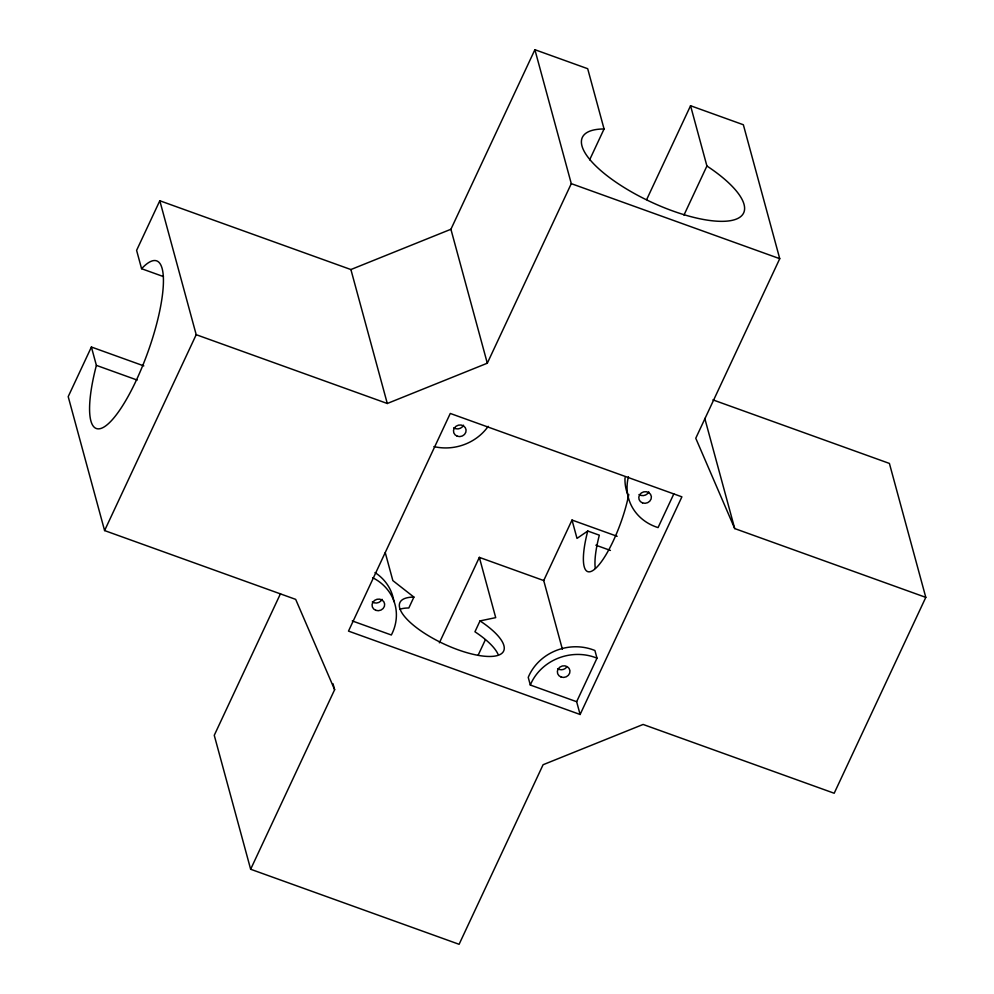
<?xml version="1.0" encoding="UTF-8"?>
<svg xmlns="http://www.w3.org/2000/svg" width="994" height="994" viewBox="0 0 994 994"><rect width="100%" height="100%" fill="white"/><g stroke="black" fill="none" stroke-linecap="round" stroke-linejoin="round"><path stroke-width="1.49" d="M143.819 365.891L91.398 347.018L68.201 396.631L104.594 530.572L295.678 599.37L334.63 689.687L250.65 869.253L459.104 944.3L543.084 764.734L643.106 724.452L834.19 793.249L925.799 597.369L889.406 463.428L712.909 399.874M925.799 597.369L734.715 528.572L695.763 438.255L779.743 258.688L743.35 124.747L690.557 105.737L706.92 166.01A89.087 29.385 25.1 0 1 728.826 220.917A89.087 29.385 25.1 0 1 610.49 178.311A89.087 29.385 25.1 0 1 604.066 128.971L587.69 68.71L534.896 49.7L450.916 229.266L350.894 269.548L159.81 200.751L136.6 250.364L141.583 268.715A89.087 22.626 -70.2 0 1 159.152 313.57A89.087 22.626 -70.2 0 1 107.141 424.761A89.087 22.626 -70.2 0 1 96.381 365.37L91.398 347.018M104.594 530.572L196.203 334.692L159.81 200.751M280.519 593.617L214.257 735.311L250.65 869.253M196.203 334.692L387.287 403.489L487.308 363.208L571.289 183.642L534.896 49.7M589.628 159.848L604.066 128.971M385.262 552.676L392.854 580.608L413.902 597.096L408.82 607.98A57.267 18.886 25.1 0 0 399.911 609.285M439.373 642.832L479.344 557.373L543.718 580.546L562.38 649.244M646.647 199.608L690.557 105.737M479.344 557.373L495.708 617.634L480.027 620.902L474.946 631.786A57.267 18.886 25.1 0 1 497.957 654.089M478.151 655.183L485.37 639.751M683.959 215.114L706.92 166.01M543.718 580.546L572.01 520.048L617.15 536.3M576.644 701.714L596.996 658.177L594.909 650.511A48.681 44.258 -15.2 0 0 528.236 677.361L530.311 685.028L576.644 701.714L580.111 714.487L348.496 631.103L450.282 413.454L681.896 496.838L580.111 714.487M673.833 493.881L658.065 527.59A48.681 44.258 -15.2 0 1 628.432 476.809M595.294 568.382A57.267 14.55 -70.2 0 1 599.332 535.182L587.752 531.02L577.005 538.4L572.01 520.048M571.289 183.642L779.743 258.688M141.583 268.715L163.438 276.58M96.381 365.37L137.172 380.056M595.866 545.184L610.428 550.428M352.261 620.927L391.338 635.004A48.681 44.258 -15.2 0 0 372.613 577.688M704.796 418.437L734.715 528.572M450.916 229.266L487.308 363.208M350.894 269.548L387.287 403.489M333.002 683.735L334.63 689.687M628.78 494.478A57.267 14.55 -70.2 0 1 595.344 568.63A57.267 14.55 -70.2 0 1 587.752 531.02M480.027 620.902A57.267 18.886 25.1 0 1 494.105 656.202A57.267 18.886 25.1 0 1 418.039 628.817A57.267 18.886 25.1 0 1 413.902 597.096M566.505 667.359A6.362 5.79 -15.2 0 1 557.622 668.651M530.311 685.028A48.681 44.258 -15.2 0 1 596.996 658.177M374.999 572.569A48.681 44.258 -15.2 0 1 393.91 601.618M382.069 599.307A6.362 5.79 -15.2 0 1 372.315 601.942M628.27 495.745A48.681 44.258 -15.2 0 1 625.015 477.741M648.796 491.906A6.362 5.79 -15.2 0 1 639.043 494.527M463.502 425.183A6.362 5.79 -15.2 0 1 453.749 427.818M488.203 426.327A48.681 44.258 -15.2 0 1 433.931 446.592M642.546 502.927A6.362 5.79 -15.2 0 0 651.368 496.565A6.362 5.79 -15.2 0 0 641.341 492.962A6.362 5.79 -15.2 0 0 642.546 502.927M561.113 677.051A6.362 5.79 -15.2 0 0 569.947 670.689A6.362 5.79 -15.2 0 0 559.908 667.086A6.362 5.79 -15.2 0 0 561.113 677.051M375.819 610.341A6.362 5.79 -15.2 0 0 384.641 603.979A6.362 5.79 -15.2 0 0 374.614 600.376A6.362 5.79 -15.2 0 0 375.819 610.341M457.24 436.217A6.362 5.79 -15.2 0 0 466.074 429.855A6.362 5.79 -15.2 0 0 456.047 426.252A6.362 5.79 -15.2 0 0 457.24 436.217"/></g></svg>
